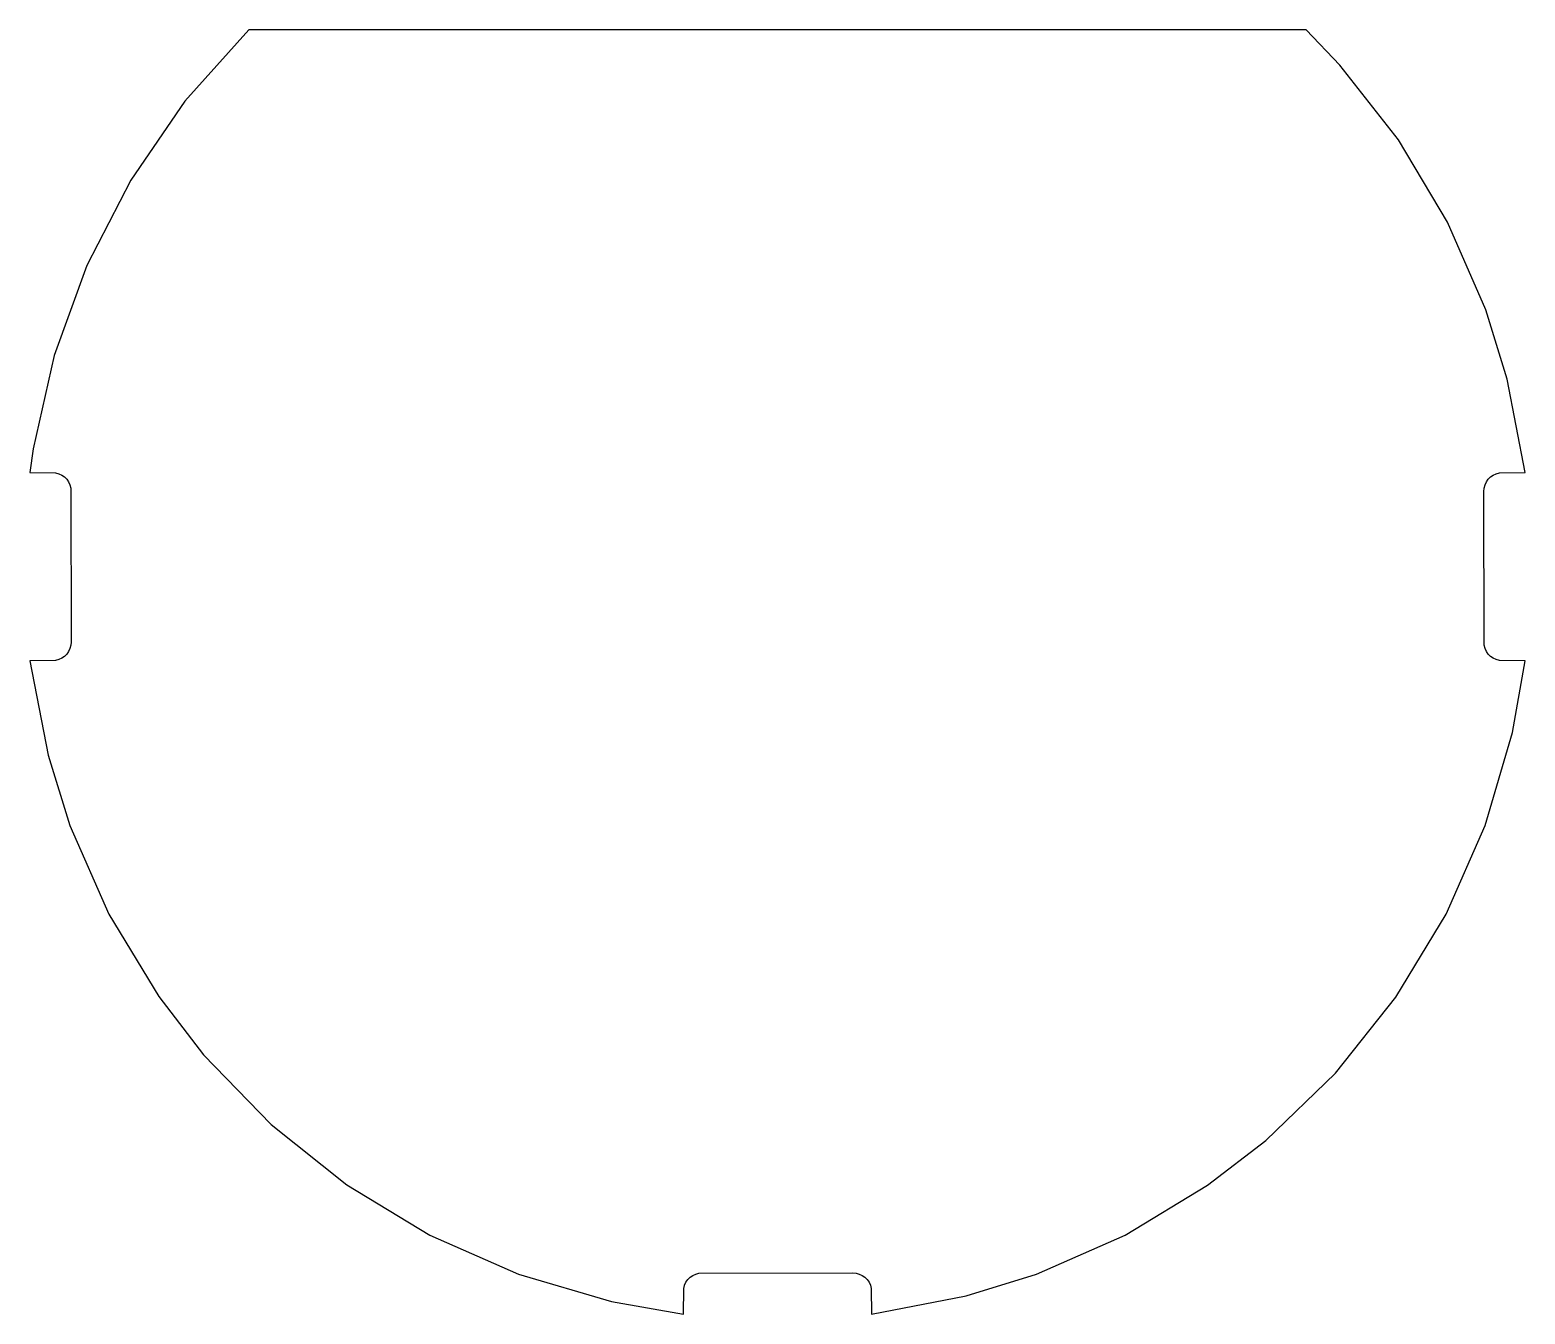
# Model space of a CAD drawing. Header units: millimetres. Extents: x -79 to 79, y -79 to 57.
import ezdxf

# ---------------------------------------------------------------- set-up
doc = ezdxf.new("R2010")
doc.units = ezdxf.units.MM
doc.layers.add('1', color=7, linetype='CONTINUOUS')

msp = doc.modelspace()

# ---------------------------------------------------------------- linework, layer by layer
at = {"layer": '1', "color": 0}
for p, q in [((-56.137, 57.01), (-62.918, 49.426)), ((56.138, 57.01), (-56.137, 57.01)), ((59.707, 53.258), (56.138, 57.01)), ((65.932, 45.326), (59.707, 53.258)), ((-62.918, 49.426), (-68.678, 41.046)), ((71.149, 36.597), (65.932, 45.326)), ((-68.678, 41.046), (-73.33, 32.002)), ((75.217, 27.277), (71.149, 36.597)), ((-73.33, 32.002), (-76.797, 22.442)), ((77.493, 19.905), (75.217, 27.277)), ((-76.797, 22.442), (-79.024, 12.52)), ((79.383, 9.991), (77.493, 19.905)), ((-79.024, 12.52), (-79.384, 9.99)), ((-79.384, 9.99), (-76.666, 9.961)), ((-76.666, 9.961), (-76.329, 9.873)), ((-76.329, 9.873), (-76.329, 9.874)), ((-76.329, 9.874), (-76.319, 9.87)), ((-76.319, 9.87), (-76.006, 9.724)), ((-76.006, 9.724), (-75.72, 9.524)), ((75.72, 9.524), (76.006, 9.724)), ((76.006, 9.724), (76.318, 9.869)), ((76.318, 9.869), (76.655, 9.959)), ((76.655, 9.959), (79.383, 9.991)), ((-75.72, 9.524), (-75.474, 9.278)), ((-75.474, 9.278), (-75.275, 8.994)), ((-75.275, 8.994), (-75.13, 8.681)), ((-75.13, 8.681), (-75.04, 8.344)), ((-75.04, 8.344), (-75.01, -8.001)), ((75.01, 8.001), (75.04, 8.344)), ((75.04, -8.344), (75.01, 8.001)), ((75.04, 8.344), (75.13, 8.681)), ((75.13, 8.681), (75.275, 8.994)), ((75.275, 8.994), (75.474, 9.278)), ((75.474, 9.278), (75.72, 9.524)), ((-75.721, -9.525), (-76.006, -9.724)), ((-75.475, -9.279), (-75.721, -9.525)), ((-75.276, -8.996), (-75.475, -9.279)), ((-75.13, -8.681), (-75.276, -8.996)), ((-75.04, -8.344), (-75.13, -8.681)), ((-75.01, -8.001), (-75.04, -8.344)), ((75.13, -8.681), (75.04, -8.344)), ((75.275, -8.994), (75.13, -8.681)), ((75.474, -9.278), (75.275, -8.994)), ((75.72, -9.524), (75.474, -9.278)), ((76.006, -9.724), (75.72, -9.524)), ((-76.655, -9.959), (-79.383, -9.991)), ((-79.383, -9.991), (-77.461, -20.028)), ((-76.318, -9.869), (-76.655, -9.959)), ((-76.006, -9.724), (-76.318, -9.869)), ((76.319, -9.87), (76.006, -9.724)), ((76.329, -9.874), (76.319, -9.87)), ((76.666, -9.961), (76.329, -9.873)), ((76.329, -9.873), (76.329, -9.874)), ((79.384, -9.99), (76.666, -9.961)), ((78.048, -17.611), (79.384, -9.99)), ((75.139, -27.489), (78.048, -17.611)), ((-77.461, -20.028), (-75.14, -27.488)), ((-75.14, -27.488), (-70.986, -36.911)), ((70.986, -36.912), (75.139, -27.489)), ((-70.986, -36.911), (-65.707, -45.651)), ((65.657, -45.724), (70.986, -36.912)), ((-65.707, -45.651), (-60.942, -51.842)), ((59.24, -53.778), (65.657, -45.724)), ((-60.942, -51.842), (-53.778, -59.24)), ((51.842, -60.942), (59.24, -53.778)), ((-53.778, -59.24), (-45.724, -65.657)), ((45.651, -65.707), (51.842, -60.942)), ((-45.724, -65.657), (-36.912, -70.986)), ((36.911, -70.986), (45.651, -65.707)), ((-36.912, -70.986), (-27.489, -75.139)), ((27.488, -75.14), (36.911, -70.986)), ((-27.489, -75.139), (-17.611, -78.048)), ((-9.87, -76.319), (-9.724, -76.006)), ((-9.724, -76.006), (-9.525, -75.721)), ((-9.525, -75.721), (-9.279, -75.475)), ((-9.279, -75.475), (-8.994, -75.275)), ((-8.994, -75.275), (-8.681, -75.13)), ((-8.681, -75.13), (-8.344, -75.04)), ((-8.344, -75.04), (7.999, -75.01)), ((7.999, -75.01), (8.344, -75.04)), ((8.344, -75.04), (8.681, -75.13)), ((8.681, -75.13), (8.994, -75.275)), ((8.994, -75.275), (9.279, -75.475)), ((9.279, -75.475), (9.525, -75.721)), ((9.525, -75.721), (9.724, -76.006)), ((9.724, -76.006), (9.869, -76.318)), ((20.028, -77.461), (27.488, -75.14)), ((-9.99, -79.384), (-9.961, -76.666)), ((-9.961, -76.666), (-9.873, -76.329)), ((-9.874, -76.329), (-9.87, -76.319)), ((-9.873, -76.329), (-9.874, -76.329)), ((9.869, -76.318), (9.959, -76.655)), ((9.959, -76.655), (9.991, -79.383)), ((9.991, -79.383), (20.028, -77.461)), ((-17.611, -78.048), (-9.99, -79.384))]:
    msp.add_line(p, q, dxfattribs=at)

doc.saveas('drawing.dxf')
